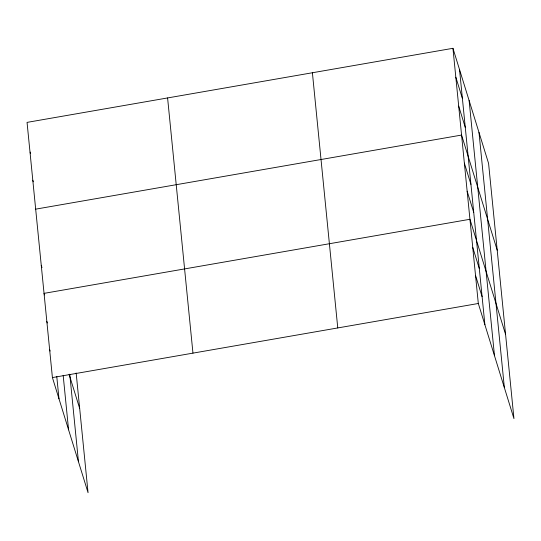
<?xml version="1.0" encoding="UTF-8"?>
<svg xmlns="http://www.w3.org/2000/svg" width="541" height="541" viewBox="0 0 541 541"><rect width="100%" height="100%" fill="white"/><g stroke="black" fill="none" stroke-linecap="round" stroke-linejoin="round"><path stroke-width="0.81" d="M452.945 48.305L478.312 303.487L513.95 418.612L488.584 163.423L452.945 48.305L27.05 122.388L52.416 377.577L88.055 492.695L76.153 372.986M35.672 209.151L461.574 135.067L497.206 250.185M52.416 377.577L478.312 303.487M455.826 77.221L462.399 98.469M458.7 106.144L465.274 127.392M464.361 163.139L470.94 184.38M467.154 191.21L473.733 212.451M505.578 334.399L469.946 219.281L44.044 293.364L44.531 294.94M472.733 247.345L479.312 268.593M475.525 275.416L482.099 296.664M30.168 152.095L30.654 153.671M32.798 180.234L33.285 181.803M41.251 265.293L41.988 267.653M69.106 374.318L79.683 408.489M46.837 321.435L47.324 323.011M49.623 349.506L50.11 351.082M478.995 132.444L504.361 387.633M469.115 100.525L494.481 355.714M459.525 69.546L484.892 324.735M312.4 72.751L337.767 327.941M167.595 97.941L192.961 353.131M69.762 374.203L78.459 461.716M63.169 375.312L68.579 429.804M56.778 376.529L58.989 398.825"/></g></svg>
